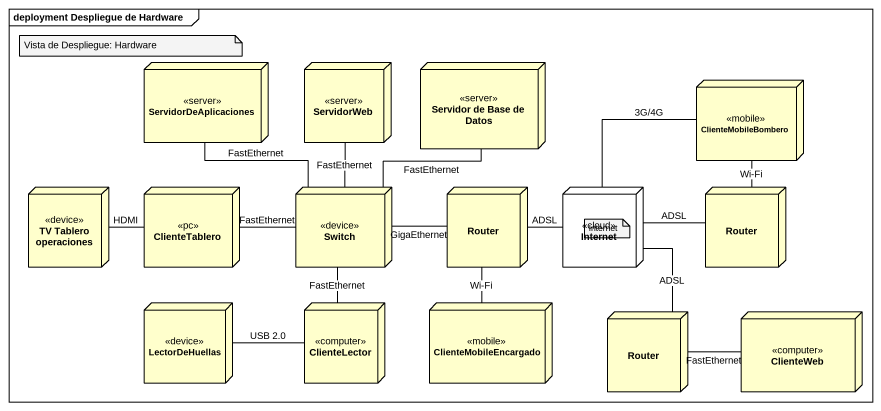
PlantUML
@startuml
mainframe deployment Despliegue de Hardware
node ServidorDeAplicaciones <<server>>
node ServidorWeb <<server>>
node "Servidor de Base de Datos" as Servidor_de_Base_de_Datos <<server>>
node ClienteMobileBombero <<mobile>>
node "TV Tablero operaciones" as TV_Tablero_operaciones <<device>>
node ClienteTablero <<pc>>
node Switch <<device>>
node Router
node Internet <<cloud>> #FFFFFF
node "Router" as Router_2
node LectorDeHuellas <<device>>
node ClienteLector <<computer>>
node ClienteMobileEncargado <<mobile>>
node "Router" as Router_3
node ClienteWeb <<computer>>
ServidorDeAplicaciones -- Switch : FastEthernet
ServidorWeb -- Switch : FastEthernet
Servidor_de_Base_de_Datos -- Switch : FastEthernet
ClienteMobileBombero -- Internet : 3G/4G
TV_Tablero_operaciones -right- ClienteTablero : HDMI
ClienteTablero -right- Switch : FastEthernet
Router -left- Switch : GigaEthernet
Router -right- Internet : ADSL
Router_2 -up- ClienteMobileBombero : Wi-Fi
Router_2 -left- Internet : ADSL
LectorDeHuellas -right- ClienteLector : USB 2.0
ClienteLector -up- Switch : FastEthernet
ClienteMobileEncargado -up- Router : Wi-Fi
Router_3 -up- Internet : ADSL
Router_3 -right- ClienteWeb : FastEthernet
note as N1
  Vista de Despliegue: Hardware
end note
note as N2
  Internet
end note
@enduml
